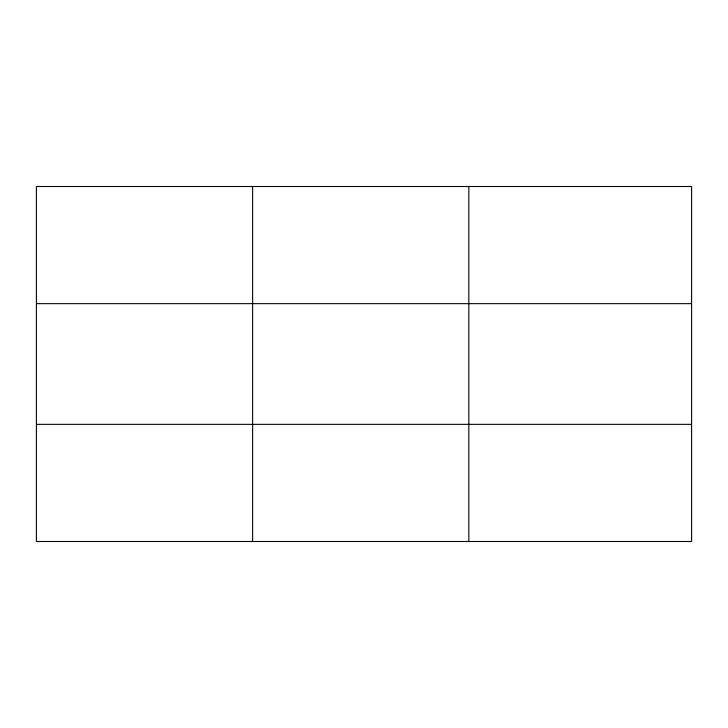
<?xml version="1.0" encoding="UTF-8"?>
<svg xmlns="http://www.w3.org/2000/svg" width="728" height="728" viewBox="0 0 728 728"><rect width="100%" height="100%" fill="white"/><g stroke="black" fill="none" stroke-linecap="round" stroke-linejoin="round"><path stroke-width="1.09" d="M252.616 186.505L252.616 541.495M468.832 186.505L468.832 541.495M691.6 424.351L691.6 541.495L36.4 541.495L36.4 186.505L691.6 186.505L691.6 424.351L36.4 424.351M36.4 303.649L691.6 303.649"/></g></svg>
